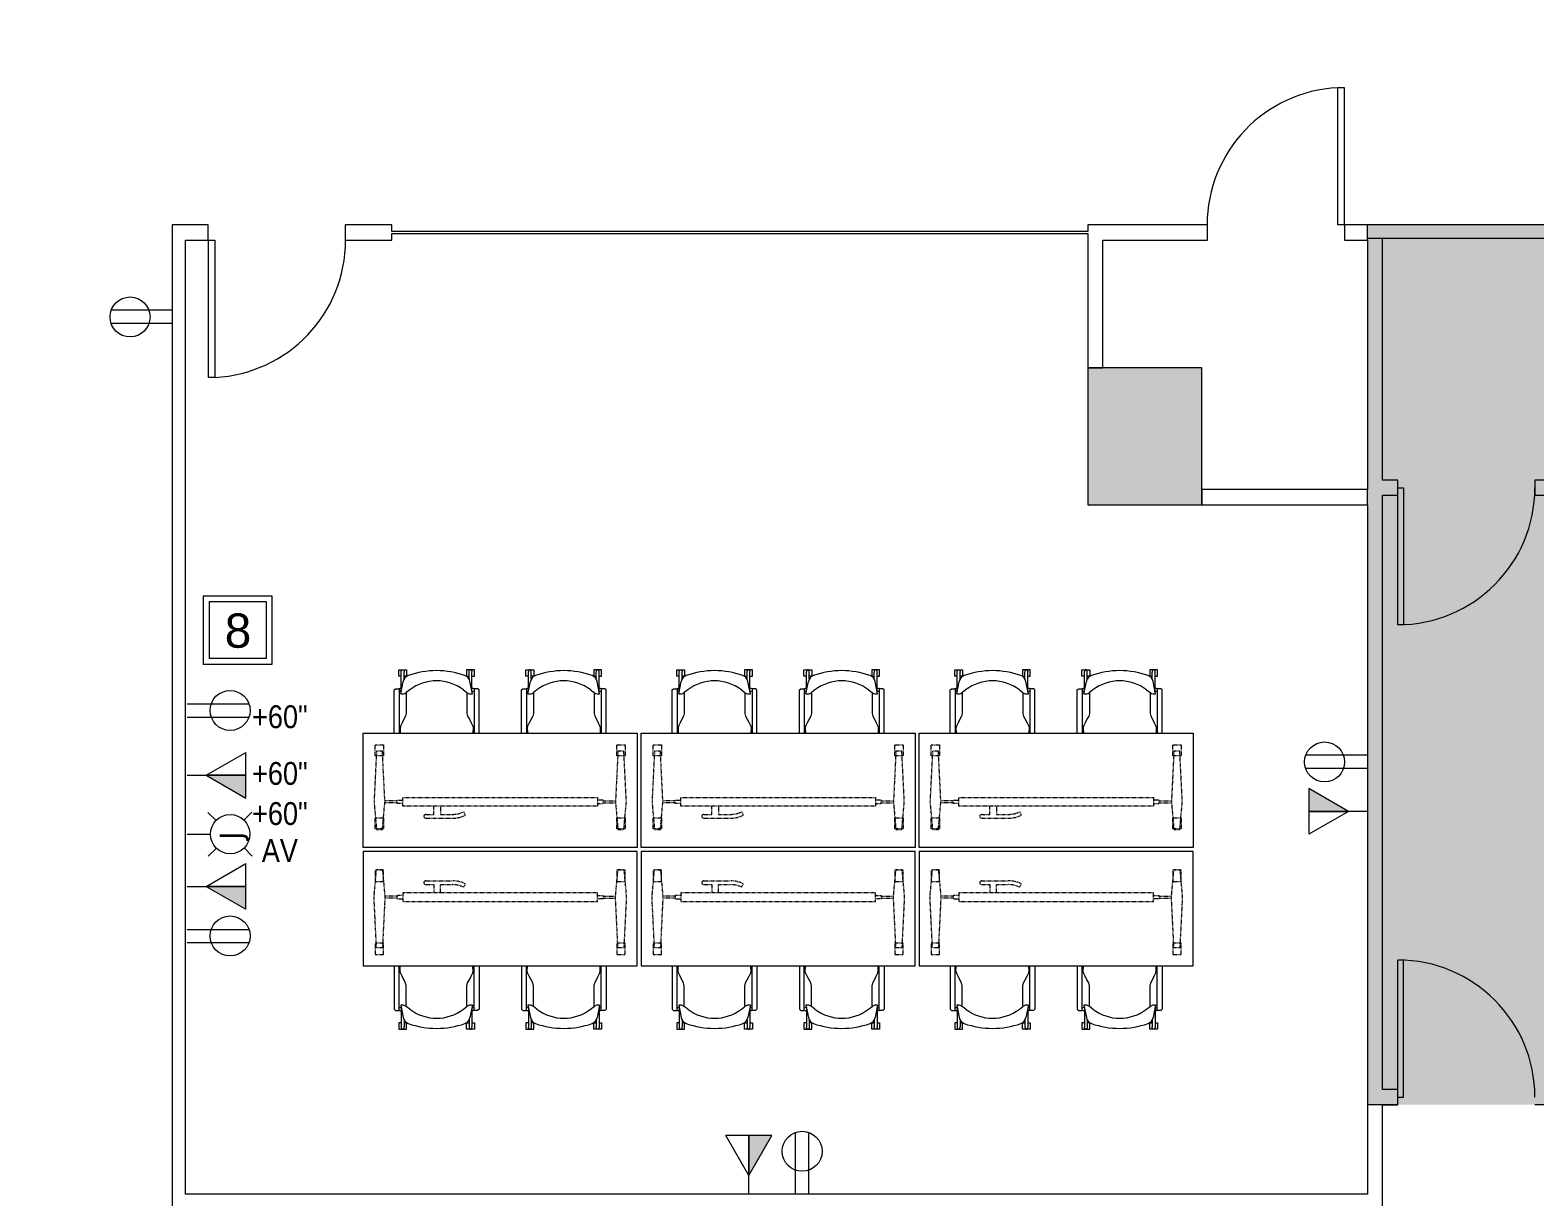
# Model space of a CAD drawing. Header units: inches. Extents: x 1 to 4591, y -953 to 1388.
# Drawn here: x 3594.1 to 3989.2, y -186.9 to 119.5 of the extents above; entities that cross this region are included whole.
import ezdxf

# ---------------------------------------------------------------- set-up
doc = ezdxf.new("R2010")
doc.units = ezdxf.units.IN
doc.header["$MEASUREMENT"] = 0
doc.linetypes.add('Dash', pattern=[0.25, 0.125, -0.125])
for name, color, linetype, lineweight in [('4th Floor Revit Background_dwg', 8, 'Continuous', 9), ('8309_BB$0$BB_COL_FILL', 7, 'Continuous', 9), ('8309_BB$0$BB_DOOR', 7, 'Continuous', 9), ('A-ANNO-NOTE', 131, 'Continuous', 20), ('A-DETL-GENF', 92, 'Continuous', 9), ('A-DOOR', 31, 'Continuous', 9), ('A-EXIST-CORE', 7, 'Continuous', 9), ('A-EXIST-WALL-INT', 7, 'Continuous', 9), ('A-WALL', 113, 'Continuous', 50), ('E-COMM-IDEN', 2, 'Continuous', 9), ('E-ELEC-FIXT-IDEN', 2, 'Continuous', 9), ('I-FURN', 30, 'Continuous', 9), ('I-FURN-HDLN', 30, 'Continuous', 9), ('I-WALL', 2, 'Continuous', 9)]:
    doc.layers.add(name, color=color, linetype=linetype, lineweight=lineweight)
doc.styles.add('Arial_1', font='arial.ttf', dxfattribs={"height": 9})
doc.styles.add('Arial_3', font='arial.ttf', dxfattribs={"width": 0.85, "height": 6})
doc.styles.add('Tahoma', font='tahoma.ttf', dxfattribs={"height": 6})

# ---------------------------------------------------------------- blocks, each defined once
blk = doc.blocks.new('Training Tables - 30x72-592698-4th Floor New Construction - Tel_Data_Elec Plan')
at = {"layer": 'I-FURN'}
for p, q in [((-36, 15), (-36, -15)), ((36, 15), (-36, 15)), ((36, -15), (36, 15)), ((-36, -15), (36, -15)), ((-27.85, -15), (-27.85, -26.41)), ((-26.54, -26.71), (-26.54, -15)), ((-26.3, -16.32), (-26.25, -15.29)), ((-26.25, -15.29), (-26.22, -15)), ((-7.15, -15.29), (-7.18, -15)), ((-7.1, -16.32), (-7.15, -15.29)), ((-6.87, -26.71), (-6.87, -15)), ((-5.56, -15), (-5.56, -26.41)), ((5.56, -15), (5.56, -26.41)), ((6.87, -26.71), (6.87, -15)), ((7.1, -16.32), (7.15, -15.29)), ((7.15, -15.29), (7.18, -15)), ((26.25, -15.29), (26.22, -15)), ((26.3, -16.32), (26.25, -15.29)), ((26.54, -26.71), (26.54, -15)), ((27.85, -15), (27.85, -26.41)), ((-26.21, -16.85), (-26.3, -16.32)), ((-25.75, -17.75), (-26.21, -16.85)), ((-25.31, -18.7), (-25.75, -17.75)), ((-24.86, -19.49), (-25.31, -18.7)), ((-24.67, -20.24), (-24.86, -19.49)), ((-8.73, -20.24), (-8.55, -19.49)), ((-8.55, -19.49), (-8.1, -18.7)), ((-8.1, -18.7), (-7.65, -17.75)), ((-7.65, -17.75), (-7.2, -16.85)), ((-7.2, -16.85), (-7.1, -16.32)), ((7.2, -16.85), (7.1, -16.32)), ((7.65, -17.75), (7.2, -16.85)), ((8.1, -18.7), (7.65, -17.75)), ((8.55, -19.49), (8.1, -18.7)), ((8.73, -20.24), (8.55, -19.49)), ((24.67, -20.24), (24.86, -19.49)), ((24.86, -19.49), (25.31, -18.7)), ((25.31, -18.7), (25.75, -17.75)), ((25.75, -17.75), (26.21, -16.85)), ((26.21, -16.85), (26.3, -16.32)), ((-24.67, -25.69), (-24.67, -20.24)), ((-8.73, -25.69), (-8.73, -20.24)), ((8.73, -25.69), (8.73, -20.24)), ((24.67, -25.69), (24.67, -20.24)), ((-27.85, -26.41), (-27.48, -26.71)), ((-27.48, -26.71), (-26.54, -26.71)), ((-26.12, -25.37), (-25.46, -28.6)), ((-25.98, -26.05), (-25.98, -31.1)), ((-23.76, -26.39), (-24.67, -25.69)), ((-9.64, -26.39), (-8.73, -25.69)), ((-7.28, -25.37), (-7.95, -28.6)), ((-7.42, -26.05), (-7.42, -31.1)), ((-5.93, -26.71), (-6.87, -26.71)), ((-5.56, -26.41), (-5.93, -26.71)), ((5.56, -26.41), (5.93, -26.71)), ((5.93, -26.71), (6.87, -26.71)), ((7.28, -25.37), (7.95, -28.6)), ((7.42, -26.05), (7.42, -31.1)), ((9.64, -26.39), (8.73, -25.69)), ((23.76, -26.39), (24.67, -25.69)), ((26.12, -25.37), (25.46, -28.6)), ((25.98, -26.05), (25.98, -31.1)), ((27.48, -26.71), (26.54, -26.71)), ((27.85, -26.41), (27.48, -26.71)), ((-26.63, -30), (-26.63, -31.69)), ((-25.98, -30), (-26.63, -30)), ((-25.98, -31.1), (-25.98, -31.19)), ((-25.98, -31.19), (-25.96, -31.3)), ((-25.96, -31.3), (-25.93, -31.4)), ((-25.93, -31.4), (-25.89, -31.49)), ((-25.89, -31.49), (-25.83, -31.57)), ((-25.83, -31.57), (-25.77, -31.63)), ((-25.44, -31.63), (-25.38, -31.57)), ((-25.38, -31.57), (-25.33, -31.49)), ((-25.33, -31.49), (-25.28, -31.4)), ((-25.28, -31.4), (-25.25, -31.3)), ((-25.25, -31.3), (-25.23, -31.19)), ((-25.23, -29.27), (-25.23, -31.08)), ((-24.58, -30), (-25.23, -30)), ((-25.23, -31.19), (-25.23, -31.08)), ((-24.58, -31.69), (-24.58, -30)), ((-8.82, -30), (-8.18, -30)), ((-8.82, -31.69), (-8.82, -30)), ((-8.18, -29.27), (-8.18, -31.08)), ((-8.18, -31.08), (-8.17, -31.19)), ((-8.17, -31.19), (-8.15, -31.3)), ((-8.15, -31.3), (-8.12, -31.4)), ((-8.12, -31.4), (-8.08, -31.49)), ((-8.08, -31.49), (-8.03, -31.57)), ((-8.03, -31.57), (-7.97, -31.63)), ((-7.63, -31.63), (-7.57, -31.57)), ((-7.57, -31.57), (-7.52, -31.49)), ((-7.52, -31.49), (-7.48, -31.4)), ((-7.48, -31.4), (-7.45, -31.3)), ((-7.45, -31.3), (-7.43, -31.19)), ((-7.43, -31.19), (-7.42, -31.1)), ((-7.42, -30), (-6.78, -30)), ((-6.78, -30), (-6.78, -31.69)), ((6.78, -30), (6.78, -31.69)), ((7.42, -30), (6.78, -30)), ((7.43, -31.19), (7.42, -31.1)), ((7.45, -31.3), (7.43, -31.19)), ((7.48, -31.4), (7.45, -31.3)), ((7.52, -31.49), (7.48, -31.4)), ((7.57, -31.57), (7.52, -31.49)), ((7.63, -31.63), (7.57, -31.57)), ((8.03, -31.57), (7.97, -31.63)), ((8.08, -31.49), (8.03, -31.57)), ((8.12, -31.4), (8.08, -31.49)), ((8.15, -31.3), (8.12, -31.4)), ((8.17, -31.19), (8.15, -31.3)), ((8.18, -31.08), (8.17, -31.19)), ((8.18, -29.27), (8.18, -31.08)), ((8.82, -30), (8.18, -30)), ((8.82, -31.69), (8.82, -30)), ((24.58, -30), (25.23, -30)), ((24.58, -31.69), (24.58, -30)), ((25.23, -29.27), (25.23, -31.08)), ((25.23, -31.19), (25.23, -31.08)), ((25.25, -31.3), (25.23, -31.19)), ((25.28, -31.4), (25.25, -31.3)), ((25.33, -31.49), (25.28, -31.4)), ((25.38, -31.57), (25.33, -31.49)), ((25.44, -31.63), (25.38, -31.57)), ((25.83, -31.57), (25.77, -31.63)), ((25.89, -31.49), (25.83, -31.57)), ((25.93, -31.4), (25.89, -31.49)), ((25.96, -31.3), (25.93, -31.4)), ((25.98, -31.19), (25.96, -31.3)), ((25.98, -30), (26.63, -30)), ((25.98, -31.1), (25.98, -31.19)), ((26.63, -30), (26.63, -31.69)), ((-26.63, -31.69), (-24.58, -31.69)), ((-25.77, -31.63), (-25.71, -31.67)), ((-25.71, -31.67), (-25.64, -31.69)), ((-25.64, -31.69), (-25.57, -31.69)), ((-25.57, -31.69), (-25.5, -31.67)), ((-25.5, -31.67), (-25.44, -31.63)), ((-6.78, -31.69), (-8.82, -31.69)), ((-7.97, -31.63), (-7.9, -31.67)), ((-7.9, -31.67), (-7.83, -31.69)), ((-7.83, -31.69), (-7.76, -31.69)), ((-7.76, -31.69), (-7.7, -31.67)), ((-7.7, -31.67), (-7.63, -31.63)), ((6.78, -31.69), (8.82, -31.69)), ((7.7, -31.67), (7.63, -31.63)), ((7.76, -31.69), (7.7, -31.67)), ((7.83, -31.69), (7.76, -31.69)), ((7.9, -31.67), (7.83, -31.69)), ((7.97, -31.63), (7.9, -31.67)), ((26.63, -31.69), (24.58, -31.69)), ((25.5, -31.67), (25.44, -31.63)), ((25.57, -31.69), (25.5, -31.67)), ((25.64, -31.69), (25.57, -31.69)), ((25.71, -31.67), (25.64, -31.69)), ((25.77, -31.63), (25.71, -31.67))]:
    blk.add_line(p, q, dxfattribs=at)
for centre, radius, start, end in [((-26.64, -25.1), 0.933, 276.1183, 310.6025), ((-26.76, -27.75), 1.05, 42.6215, 77.957), ((-25.73, -27.07), 1.74, 52.4563, 103.0064), ((-16.7, -17.2), 11.59, 232.4563, 307.5437), ((-7.67, -27.07), 1.74, 76.9936, 127.5437), ((-6.65, -27.75), 1.05, 102.043, 137.3785), ((-6.77, -25.1), 0.933, 229.3975, 263.8817), ((6.77, -25.1), 0.933, 276.1183, 310.6025), ((6.65, -27.75), 1.05, 42.6215, 77.957), ((7.67, -27.07), 1.74, 52.4563, 103.0064), ((16.7, -17.2), 11.59, 232.4563, 307.5437), ((25.73, -27.07), 1.74, 76.9936, 127.5437), ((26.76, -27.75), 1.05, 102.043, 137.3785), ((26.64, -25.1), 0.933, 229.3975, 263.8817), ((-23.48, -28.29), 2, 188.9172, 250.5327), ((-16.7, -9.11), 22.34, 250.5327, 289.4673), ((-9.92, -28.29), 2, 289.4673, 351.0828), ((9.92, -28.29), 2, 188.9172, 250.5327), ((16.7, -9.11), 22.34, 250.5327, 289.4673), ((23.48, -28.29), 2, 289.4673, 351.0828)]:
    blk.add_arc(centre, radius, start, end, dxfattribs=at)
at = {"layer": 'I-FURN-HDLN', "linetype": 'Dash'}
for p, q in [((-33.13, 3), (-32.47, 10.3)), ((-32.8, 10.12), (-32.8, 7.16)), ((-30.6, 10.12), (-32.8, 10.12)), ((-32.47, 10.3), (-30.93, 10.3)), ((-30.93, 10.3), (-30.27, 3)), ((-30.6, 7.16), (-30.6, 10.12)), ((30.27, 3), (30.93, 10.3)), ((32.8, 10.12), (30.6, 10.12)), ((30.6, 10.12), (30.6, 7.16)), ((30.93, 10.3), (32.47, 10.3)), ((32.47, 10.3), (33.13, 3)), ((32.8, 7.16), (32.8, 10.12)), ((-32.8, 7.16), (-30.6, 7.16)), ((-25.57, 4.11), (-25.57, 1.89)), ((25.58, 4.11), (-25.57, 4.11)), ((-19.56, 7.3), (-12.56, 7.3)), ((-19.56, 6.3), (-17.4, 6.3)), ((-17.4, 6.3), (-17.4, 4.11)), ((-15.64, 6.3), (-12.56, 6.3)), ((-15.64, 4.11), (-15.64, 6.3)), ((-9.57, 5.63), (-9.15, 6.54)), ((25.58, 1.89), (25.58, 4.11)), ((30.6, 7.16), (32.8, 7.16)), ((-32.47, -10.29), (-33.13, 3)), ((-30.27, 3), (-30.93, -10.29)), ((-27.07, 3.25), (-30.29, 3.25)), ((-27.07, 2.75), (-30.28, 2.75)), ((-27.07, 3.43), (-27.07, 2.57)), ((-25.57, 3.43), (-27.07, 3.43)), ((-27.07, 2.57), (-25.57, 2.57)), ((-25.57, 1.89), (25.58, 1.89)), ((25.58, 3.43), (27.08, 3.43)), ((27.08, 2.57), (25.58, 2.57)), ((27.08, 3.43), (27.08, 2.57)), ((27.08, 3.25), (30.29, 3.25)), ((27.08, 2.75), (30.28, 2.75)), ((30.93, -10.29), (30.27, 3)), ((33.13, 3), (32.47, -10.29)), ((-32.8, -9.05), (-32.8, -12.01)), ((-30.6, -9.05), (-32.8, -9.05)), ((-30.93, -10.29), (-32.47, -10.29)), ((-30.6, -12.01), (-30.6, -9.05)), ((32.8, -9.05), (30.6, -9.05)), ((30.6, -9.05), (30.6, -12.01)), ((32.47, -10.29), (30.93, -10.29)), ((32.8, -12.01), (32.8, -9.05)), ((-32.8, -12.01), (-30.6, -12.01)), ((30.6, -12.01), (32.8, -12.01))]:
    blk.add_line(p, q, dxfattribs=at)
for centre, radius, start, end in [((-19.56, 6.8), 0.5, 90, 270), ((-12.56, -0.7), 8, 64.7939, 90), ((-12.56, -0.7), 7, 64.7589, 90)]:
    blk.add_arc(centre, radius, start, end, dxfattribs=at)
blk = doc.blocks.new('Training Tables - 30x72-1695247-4th Floor New Construction - Tel_Data_Elec Plan')
at = {"layer": 'I-FURN'}
for p, q in [((-26.63, 31.69), (-24.58, 31.69)), ((-26.63, 30), (-26.63, 31.69)), ((-25.83, 31.57), (-25.77, 31.63)), ((-25.77, 31.63), (-25.71, 31.67)), ((-25.71, 31.67), (-25.64, 31.69)), ((-25.64, 31.69), (-25.57, 31.69)), ((-25.57, 31.69), (-25.5, 31.67)), ((-25.5, 31.67), (-25.44, 31.63)), ((-25.44, 31.63), (-25.38, 31.57)), ((-24.58, 31.69), (-24.58, 30)), ((-8.82, 31.69), (-8.82, 30)), ((-6.78, 31.69), (-8.82, 31.69)), ((-8.03, 31.57), (-7.97, 31.63)), ((-7.97, 31.63), (-7.9, 31.67)), ((-7.9, 31.67), (-7.83, 31.69)), ((-7.83, 31.69), (-7.76, 31.69)), ((-7.76, 31.69), (-7.7, 31.67)), ((-7.7, 31.67), (-7.63, 31.63)), ((-7.63, 31.63), (-7.57, 31.57)), ((-6.78, 30), (-6.78, 31.69)), ((6.78, 31.69), (8.82, 31.69)), ((6.78, 30), (6.78, 31.69)), ((7.63, 31.63), (7.57, 31.57)), ((7.7, 31.67), (7.63, 31.63)), ((7.76, 31.69), (7.7, 31.67)), ((7.83, 31.69), (7.76, 31.69)), ((7.9, 31.67), (7.83, 31.69)), ((7.97, 31.63), (7.9, 31.67)), ((8.03, 31.57), (7.97, 31.63)), ((8.82, 31.69), (8.82, 30)), ((24.58, 31.69), (24.58, 30)), ((26.63, 31.69), (24.58, 31.69)), ((25.44, 31.63), (25.38, 31.57)), ((25.5, 31.67), (25.44, 31.63)), ((25.57, 31.69), (25.5, 31.67)), ((25.64, 31.69), (25.57, 31.69)), ((25.71, 31.67), (25.64, 31.69)), ((25.77, 31.63), (25.71, 31.67)), ((25.83, 31.57), (25.77, 31.63)), ((26.63, 30), (26.63, 31.69)), ((-25.98, 30), (-26.63, 30)), ((-26.12, 25.37), (-25.46, 28.6)), ((-25.98, 31.19), (-25.96, 31.3)), ((-25.98, 31.1), (-25.98, 31.19)), ((-25.98, 26.05), (-25.98, 31.1)), ((-25.96, 31.3), (-25.93, 31.4)), ((-25.93, 31.4), (-25.89, 31.49)), ((-25.89, 31.49), (-25.83, 31.57)), ((-25.38, 31.57), (-25.33, 31.49)), ((-25.33, 31.49), (-25.28, 31.4)), ((-25.28, 31.4), (-25.25, 31.3)), ((-25.25, 31.3), (-25.23, 31.19)), ((-25.23, 31.19), (-25.23, 31.08)), ((-25.23, 29.27), (-25.23, 31.08)), ((-24.58, 30), (-25.23, 30)), ((-8.82, 30), (-8.18, 30)), ((-8.18, 31.08), (-8.17, 31.19)), ((-8.18, 29.27), (-8.18, 31.08)), ((-8.17, 31.19), (-8.15, 31.3)), ((-8.15, 31.3), (-8.12, 31.4)), ((-8.12, 31.4), (-8.08, 31.49)), ((-8.08, 31.49), (-8.03, 31.57)), ((-7.28, 25.37), (-7.95, 28.6)), ((-7.57, 31.57), (-7.52, 31.49)), ((-7.52, 31.49), (-7.48, 31.4)), ((-7.48, 31.4), (-7.45, 31.3)), ((-7.45, 31.3), (-7.43, 31.19)), ((-7.43, 31.19), (-7.42, 31.1)), ((-7.42, 26.05), (-7.42, 31.1)), ((-7.42, 30), (-6.78, 30)), ((7.42, 30), (6.78, 30)), ((7.28, 25.37), (7.95, 28.6)), ((7.43, 31.19), (7.42, 31.1)), ((7.42, 26.05), (7.42, 31.1)), ((7.45, 31.3), (7.43, 31.19)), ((7.48, 31.4), (7.45, 31.3)), ((7.52, 31.49), (7.48, 31.4)), ((7.57, 31.57), (7.52, 31.49)), ((8.08, 31.49), (8.03, 31.57)), ((8.12, 31.4), (8.08, 31.49)), ((8.15, 31.3), (8.12, 31.4)), ((8.17, 31.19), (8.15, 31.3)), ((8.18, 31.08), (8.17, 31.19)), ((8.18, 29.27), (8.18, 31.08)), ((8.82, 30), (8.18, 30)), ((24.58, 30), (25.23, 30)), ((25.25, 31.3), (25.23, 31.19)), ((25.23, 31.19), (25.23, 31.08)), ((25.23, 29.27), (25.23, 31.08)), ((25.28, 31.4), (25.25, 31.3)), ((25.33, 31.49), (25.28, 31.4)), ((25.38, 31.57), (25.33, 31.49)), ((26.12, 25.37), (25.46, 28.6)), ((25.89, 31.49), (25.83, 31.57)), ((25.93, 31.4), (25.89, 31.49)), ((25.96, 31.3), (25.93, 31.4)), ((25.98, 31.19), (25.96, 31.3)), ((25.98, 31.1), (25.98, 31.19)), ((25.98, 26.05), (25.98, 31.1)), ((25.98, 30), (26.63, 30)), ((-27.85, 26.41), (-27.48, 26.71)), ((-27.85, 15), (-27.85, 26.41)), ((-27.48, 26.71), (-26.54, 26.71)), ((-26.54, 26.71), (-26.54, 15)), ((-23.76, 26.39), (-24.67, 25.69)), ((-24.67, 25.69), (-24.67, 20.24)), ((-9.64, 26.39), (-8.73, 25.69)), ((-8.73, 25.69), (-8.73, 20.24)), ((-6.87, 26.71), (-6.87, 15)), ((-5.93, 26.71), (-6.87, 26.71)), ((-5.56, 26.41), (-5.93, 26.71)), ((-5.56, 15), (-5.56, 26.41)), ((5.56, 26.41), (5.93, 26.71)), ((5.56, 15), (5.56, 26.41)), ((5.93, 26.71), (6.87, 26.71)), ((6.87, 26.71), (6.87, 15)), ((9.64, 26.39), (8.73, 25.69)), ((8.73, 25.69), (8.73, 20.24)), ((23.76, 26.39), (24.67, 25.69)), ((24.67, 25.69), (24.67, 20.24)), ((26.54, 26.71), (26.54, 15)), ((27.48, 26.71), (26.54, 26.71)), ((27.85, 26.41), (27.48, 26.71)), ((27.85, 15), (27.85, 26.41)), ((-24.67, 20.24), (-24.86, 19.49)), ((-8.73, 20.24), (-8.55, 19.49)), ((8.73, 20.24), (8.55, 19.49)), ((24.67, 20.24), (24.86, 19.49)), ((-26.21, 16.85), (-26.3, 16.32)), ((-26.3, 16.32), (-26.25, 15.29)), ((-25.75, 17.75), (-26.21, 16.85)), ((-25.31, 18.7), (-25.75, 17.75)), ((-24.86, 19.49), (-25.31, 18.7)), ((-8.55, 19.49), (-8.1, 18.7)), ((-8.1, 18.7), (-7.65, 17.75)), ((-7.65, 17.75), (-7.2, 16.85)), ((-7.2, 16.85), (-7.1, 16.32)), ((-7.1, 16.32), (-7.15, 15.29)), ((7.2, 16.85), (7.1, 16.32)), ((7.1, 16.32), (7.15, 15.29)), ((7.65, 17.75), (7.2, 16.85)), ((8.1, 18.7), (7.65, 17.75)), ((8.55, 19.49), (8.1, 18.7)), ((24.86, 19.49), (25.31, 18.7)), ((25.31, 18.7), (25.75, 17.75)), ((25.75, 17.75), (26.21, 16.85)), ((26.21, 16.85), (26.3, 16.32)), ((26.3, 16.32), (26.25, 15.29)), ((-36, -15), (-36, 15)), ((-36, 15), (36, 15)), ((-26.25, 15.29), (-26.22, 15)), ((-7.15, 15.29), (-7.18, 15)), ((7.15, 15.29), (7.18, 15)), ((26.25, 15.29), (26.22, 15)), ((36, 15), (36, -15)), ((36, -15), (-36, -15))]:
    blk.add_line(p, q, dxfattribs=at)
for centre, radius, start, end in [((-23.48, 28.29), 2, 109.4673, 171.0828), ((-16.7, 9.11), 22.34, 70.5327, 109.4673), ((-16.7, 17.2), 11.59, 52.4563, 127.5437), ((-9.92, 28.29), 2, 8.9172, 70.5327), ((9.92, 28.29), 2, 109.4673, 171.0828), ((16.7, 9.11), 22.34, 70.5327, 109.4673), ((16.7, 17.2), 11.59, 52.4563, 127.5437), ((23.48, 28.29), 2, 8.9172, 70.5327), ((-26.76, 27.75), 1.05, 282.043, 317.3785), ((-26.64, 25.1), 0.933, 49.3975, 83.8817), ((-25.73, 27.07), 1.74, 256.9936, 307.5437), ((-7.67, 27.07), 1.74, 232.4563, 283.0064), ((-6.65, 27.75), 1.05, 222.6215, 257.957), ((-6.77, 25.1), 0.933, 96.1183, 130.6025), ((6.65, 27.75), 1.05, 282.043, 317.3785), ((6.77, 25.1), 0.933, 49.3975, 83.8817), ((7.67, 27.07), 1.74, 256.9936, 307.5437), ((25.73, 27.07), 1.74, 232.4563, 283.0064), ((26.76, 27.75), 1.05, 222.6215, 257.957), ((26.64, 25.1), 0.933, 96.1183, 130.6025)]:
    blk.add_arc(centre, radius, start, end, dxfattribs=at)
at = {"layer": 'I-FURN-HDLN', "linetype": 'Dash'}
for p, q in [((-32.8, 9.05), (-32.8, 12.01)), ((-32.8, 12.01), (-30.6, 12.01)), ((-30.6, 12.01), (-30.6, 9.05)), ((30.6, 12.01), (32.8, 12.01)), ((30.6, 9.05), (30.6, 12.01)), ((32.8, 12.01), (32.8, 9.05)), ((-32.47, 10.29), (-33.13, -3)), ((-30.6, 9.05), (-32.8, 9.05)), ((-30.93, 10.29), (-32.47, 10.29)), ((-30.27, -3), (-30.93, 10.29)), ((30.93, 10.29), (30.27, -3)), ((32.8, 9.05), (30.6, 9.05)), ((32.47, 10.29), (30.93, 10.29)), ((33.13, -3), (32.47, 10.29)), ((-33.13, -3), (-32.47, -10.3)), ((-30.93, -10.3), (-30.27, -3)), ((-27.07, -3.25), (-30.29, -3.25)), ((-27.07, -2.75), (-30.28, -2.75)), ((-27.07, -2.57), (-25.57, -2.57)), ((-27.07, -3.43), (-27.07, -2.57)), ((-25.57, -3.43), (-27.07, -3.43)), ((-25.57, -4.11), (-25.57, -1.89)), ((-25.57, -1.89), (25.58, -1.89)), ((25.58, -1.89), (25.58, -4.11)), ((27.08, -2.57), (25.58, -2.57)), ((25.58, -3.43), (27.08, -3.43)), ((27.08, -3.43), (27.08, -2.57)), ((27.08, -2.75), (30.28, -2.75)), ((27.08, -3.25), (30.29, -3.25)), ((30.27, -3), (30.93, -10.3)), ((32.47, -10.3), (33.13, -3)), ((-32.8, -10.12), (-32.8, -7.16)), ((-32.8, -7.16), (-30.6, -7.16)), ((-30.6, -7.16), (-30.6, -10.12)), ((25.58, -4.11), (-25.57, -4.11)), ((-19.56, -6.3), (-17.4, -6.3)), ((-19.56, -7.3), (-12.56, -7.3)), ((-17.4, -6.3), (-17.4, -4.11)), ((-15.64, -4.11), (-15.64, -6.3)), ((-15.64, -6.3), (-12.56, -6.3)), ((-9.57, -5.63), (-9.15, -6.54)), ((30.6, -7.16), (32.8, -7.16)), ((30.6, -10.12), (30.6, -7.16)), ((32.8, -7.16), (32.8, -10.12)), ((-30.6, -10.12), (-32.8, -10.12)), ((-32.47, -10.3), (-30.93, -10.3)), ((32.8, -10.12), (30.6, -10.12)), ((30.93, -10.3), (32.47, -10.3))]:
    blk.add_line(p, q, dxfattribs=at)
for centre, radius, start, end in [((-19.56, -6.8), 0.5, 90, 270), ((-12.56, 0.7), 7, 270, 295.2411), ((-12.56, 0.7), 8, 270, 295.2061)]:
    blk.add_arc(centre, radius, start, end, dxfattribs=at)
blk = doc.blocks.new('Single-Flush - 36_ x 96_-1532445-4th Floor New Construction - Tel_Data_Elec Plan')
at = {"layer": 'A-DOOR', "color": 250, "lineweight": 20}
for p, q in [((16.25, 2), (16.25, 38.02)), ((18, 38.02), (16.25, 38.02)), ((18, 2), (18, 38.02)), ((18, 2), (16.25, 2))]:
    blk.add_line(p, q, dxfattribs=at)
at = {"layer": 'A-DOOR'}
blk.add_arc((18, 2), 36.07, 92.7812, 180, dxfattribs=at)
blk = doc.blocks.new('4th Floor Revit Background_dwg-1506688-4th Floor New Construction - Tel_Data_Elec Plan')
at = {"layer": '8309_BB$0$BB_COL_FILL'}
blk.add_hatch(color=256, dxfattribs=at).paths.add_polyline_path([(2354.34, 835.78), (2354.34, 871.78), (2324.34, 871.78), (2324.34, 835.78)], flags=0)
for p, q in [((2354.34, 871.78), (2324.34, 871.78)), ((2324.34, 871.78), (2324.34, 835.78)), ((2354.34, 835.78), (2354.34, 871.78)), ((2324.34, 835.78), (2354.34, 835.78))]:
    blk.add_line(p, q, dxfattribs=at)
at = {"layer": '8309_BB$0$BB_DOOR'}
blk.add_line((2407.26, 804.3), (2405.76, 804.3), dxfattribs=at)
at = {"layer": 'A-EXIST-CORE'}
blk.add_line((2397.76, 905.3), (2397.76, 839.78), dxfattribs=at)
at = {"layer": 'A-EXIST-CORE', "flags": 128}
for points in [[(2666.25, 679.87), (2664.58, 679.87), (2664.58, 716.3), (2666.25, 716.3), (2666.25, 678.3), (2683.76, 678.3), (2683.76, 909.3), (2397.76, 909.3)], [(2397.76, 905.8), (2501.76, 905.8), (2501.76, 842.3), (2441.76, 842.3), (2441.76, 838.3), (2573.26, 838.3)], [(2405.76, 804.3), (2405.76, 842.3), (2401.76, 842.3), (2401.76, 905.8)], [(2405.76, 682.27), (2401.76, 682.27), (2401.76, 838.3), (2405.76, 838.3)], [(2405.76, 840.3), (2407.26, 840.3), (2407.26, 804.3)], [(2397.76, 835.78), (2397.76, 678.3), (2405.76, 678.3)], [(2401.76, 678.27), (2405.76, 678.27), (2405.76, 716.27)], [(2405.76, 680.27), (2407.26, 680.27), (2407.26, 716.27)], [(2441.76, 678.3), (2630.25, 678.3), (2630.25, 682.3)]]:
    blk.add_lwpolyline(points, dxfattribs=at)
at = {"layer": 'A-EXIST-CORE'}
for centre, start, end in [((2405.76, 840.3), 270, 0), ((2405.76, 680.27), 0, 90)]:
    blk.add_arc(centre, 36, start, end, dxfattribs=at)
at = {"layer": 'A-EXIST-WALL-INT'}
for p, q in [((2324.34, 871.78), (2324.34, 835.78)), ((2324.34, 835.78), (2354.34, 835.78))]:
    blk.add_line(p, q, dxfattribs=at)
at = {"layer": 'A-EXIST-WALL-INT', "flags": 128}
blk.add_lwpolyline([(2354.34, 839.78), (2354.34, 871.78), (2328.34, 871.78)], dxfattribs=at)
blk = doc.blocks.new('FORM Equipment_Fixture Tag - Square-214315-4th Floor New Construction - Tel_Data_Elec Plan')
at = {"layer": 'A-ANNO-NOTE'}
for p, q in [((-0.09375, 0.09375), (0.09375, 0.09375)), ((-0.09375, 0.09375), (0.09375, 0.09375)), ((-0.09375, 0.09375), (0.09375, 0.09375)), ((-0.09375, 0.09375), (-0.09375, -0.09375)), ((0.09375, 0.09375), (0.09375, -0.09375)), ((-0.078125, 0.078125), (-0.078125, -0.078125)), ((-0.078125, 0.078125), (0.078125, 0.078125)), ((0.078125, 0.078125), (0.078125, -0.078125)), ((0.078125, -0.078125), (-0.078125, -0.078125)), ((0.09375, -0.09375), (-0.09375, -0.09375))]:
    blk.add_line(p, q, dxfattribs=at)

msp = doc.modelspace()

# ---------------------------------------------------------------- hatches: boundary and pattern name
at = {"layer": 'A-ANNO-NOTE', "lineweight": 9}
for points in [[(3650.72, -82.2), (3650.72, -76.2), (3640.26, -76.2)], [(3940.32, -85.71), (3929.86, -79.71), (3929.86, -85.71)], [(3650.72, -111.41), (3650.72, -105.41), (3640.26, -105.41)], [(3782.81, -181.29), (3788.81, -170.83), (3782.81, -170.83)]]:
    msp.add_hatch(color=256, dxfattribs=at).paths.add_polyline_path(points, flags=0)
at = {"layer": 'A-DETL-GENF'}
h = msp.add_hatch(color=9, dxfattribs=at)
h.paths.add_polyline_path([(3097.3, -162.72), (3245.2, -162.72), (3245.2, -147.94), (3456.83, -147.94), (3456.83, -162.72), (3571.34, -162.72), (3571.34, 64.4), (3097.3, 64.4), (3097.3, 24.53), (3106.79, 24.53), (3106.79, -19.47), (3097.3, -19.47), (3097.3, -77.47), (3106.79, -77.47), (3106.79, -121.47), (3097.3, -121.47), (3097.3, -158.22)], flags=0)
h.paths.add_polyline_path([(4231.23, -162.72), (4231.23, 68.31), (3945.23, 68.31), (3945.23, -162.72), (4221.97, -162.72)], flags=0)
h.paths.add_polyline_path([(2867.81, -160.85), (2965.29, -160.85), (2965.29, -120.86), (2955.79, -120.86), (2955.79, -76.86), (2965.79, -76.86), (2965.79, -18.86), (2955.79, -18.86), (2955.79, 25.14), (2965.29, 25.14), (2965.29, 62.36), (2881.54, 62.36), (2799.66, 144.24), (2742.19, 144.24), (2742.19, 18.14), (2705.21, 18.14), (2705.21, -160.85), (2863.81, -160.85)], flags=0)
h.paths.add_polyline_path([(2221.81, 330.78), (2221.81, 334.78), (2380.8, 334.78), (2494.98, 448.96), (2385.16, 558.75), (2314.52, 558.75), (2314.52, 773.5), (2198.58, 773.5), (2198.58, 330.78)], flags=0)

# ---------------------------------------------------------------- linework, layer by layer
at = {"layer": 'A-ANNO-NOTE'}
for p, q in [((3631.55, 45.88), (3615.36, 45.88)), ((3631.55, 42.4), (3615.36, 42.4)), ((3635.34, -57.44), (3651.54, -57.44)), ((3635.34, -60.93), (3651.54, -60.93)), ((3640.26, -76.2), (3650.72, -70.2)), ((3650.72, -82.2), (3650.72, -70.2)), ((3945.23, -70.97), (3929.04, -70.97)), ((3945.23, -74.45), (3929.04, -74.45)), ((3635.34, -76.2), (3650.72, -76.2)), ((3650.72, -76.2), (3640.26, -76.2)), ((3640.26, -76.2), (3650.72, -82.2)), ((3640.26, -76.2), (3650.72, -82.2)), ((3650.72, -82.2), (3650.72, -76.2)), ((3929.86, -79.71), (3929.86, -85.71)), ((3940.32, -85.71), (3929.86, -79.71)), ((3929.86, -79.71), (3929.86, -91.71)), ((3940.32, -85.71), (3929.86, -79.71)), ((3642.91, -88.07), (3640.78, -85.95)), ((3650.2, -88.01), (3652.32, -85.88)), ((3929.86, -85.71), (3940.32, -85.71)), ((3945.23, -85.71), (3929.86, -85.71)), ((3940.32, -85.71), (3929.86, -91.71)), ((3635.34, -91.69), (3641.43, -91.69)), ((3642.97, -95.36), (3640.85, -97.49)), ((3650.26, -95.3), (3652.39, -97.42)), ((3640.26, -105.41), (3650.72, -99.41)), ((3650.72, -111.41), (3650.72, -99.41)), ((3635.34, -105.41), (3650.72, -105.41)), ((3650.72, -105.41), (3640.26, -105.41)), ((3640.26, -105.41), (3650.72, -111.41)), ((3640.26, -105.41), (3650.72, -111.41)), ((3650.72, -111.41), (3650.72, -105.41)), ((3635.34, -116.67), (3651.54, -116.67)), ((3635.34, -120.15), (3651.54, -120.15)), ((3782.81, -181.29), (3776.81, -170.83)), ((3788.81, -170.83), (3776.81, -170.83)), ((3788.81, -170.83), (3782.81, -170.83)), ((3782.81, -170.83), (3782.81, -181.29)), ((3782.81, -181.29), (3788.81, -170.83)), ((3782.81, -186.21), (3782.81, -170.83)), ((3782.81, -181.29), (3788.81, -170.83)), ((3795.07, -186.21), (3795.07, -170.01)), ((3798.56, -186.21), (3798.56, -170.01))]:
    msp.add_line(p, q, dxfattribs=at)
for centre, radius in [((3620.31, 44.14), 5.25), ((3646.59, -59.19), 5.25), ((3933.99, -72.71), 5.25), ((3646.59, -91.69), 5.16), ((3646.59, -118.41), 5.25), ((3796.81, -174.96), 5.25)]:
    msp.add_circle(centre, radius, dxfattribs=at)
at = {"layer": 'A-WALL', "color": 250, "lineweight": 20}
for p, q in [((3640.84, 68.31), (3631.34, 68.31)), ((3631.34, 68.31), (3631.34, 64.31)), ((3640.84, 64.31), (3640.84, 68.31)), ((3689.09, 68.31), (3676.84, 68.31)), ((3676.84, 68.31), (3676.84, 64.31)), ((3689.09, 66.56), (3689.09, 68.31)), ((3903.23, 68.31), (3871.81, 68.31)), ((3871.81, 68.31), (3871.81, 66.56)), ((3903.23, 64.31), (3903.23, 68.31)), ((3945.23, 68.31), (3939.23, 68.31)), ((3939.23, 68.31), (3939.23, 64.31)), ((3945.23, 64.31), (3945.23, 68.31)), ((3634.84, 64.31), (3640.84, 64.31)), ((3676.84, 64.31), (3689.09, 64.31)), ((3689.09, 64.31), (3689.09, 66.06)), ((3871.81, 66.06), (3871.81, 30.79)), ((3875.81, 64.31), (3903.23, 64.31)), ((3875.81, 30.79), (3875.81, 64.31)), ((3939.23, 64.31), (3945.23, 64.31)), ((3871.81, 30.79), (3875.81, 30.79)), ((3945.23, -1.21), (3901.81, -1.21)), ((3901.81, -1.21), (3901.81, -5.21)), ((3945.23, -5.21), (3945.23, -1.21)), ((3901.81, -5.21), (3945.23, -5.21)), ((3945.23, -162.72), (3945.23, -186.21)), ((3949.23, -162.72), (3945.23, -162.72)), ((3949.23, -190.21), (3949.23, -162.72)), ((3945.23, -186.21), (3634.84, -186.21))]:
    msp.add_line(p, q, dxfattribs=at)
at = {"layer": 'I-WALL', "color": 250, "lineweight": 20}
for p, q in [((3631.34, 64.31), (3631.34, -341.21)), ((3634.84, -186.21), (3634.84, 64.31)), ((3871.81, 66.56), (3689.09, 66.56)), ((3689.09, 66.06), (3871.81, 66.06))]:
    msp.add_line(p, q, dxfattribs=at)

# ---------------------------------------------------------------- block references
at = {"layer": '4th Floor Revit Background_dwg', "color": 7}
msp.add_blockref('4th Floor Revit Background_dwg-1506688-4th Floor New Construction - Tel_Data_Elec Plan', (1547.47, -840.99), dxfattribs=at)
at = {"layer": 'A-ANNO-NOTE', "xscale": 96, "yscale": 96, "zscale": 96}
msp.add_blockref('FORM Equipment_Fixture Tag - Square-214315-4th Floor New Construction - Tel_Data_Elec Plan', (3648.55, -38.08), dxfattribs=at)
at = {"layer": 'A-DOOR', "lineweight": 13}
msp.add_blockref('Single-Flush - 36_ x 96_-1532445-4th Floor New Construction - Tel_Data_Elec Plan', (3921.23, 66.31), dxfattribs=at)
at = {"layer": 'A-DOOR', "lineweight": 13, "rotation": 180}
msp.add_blockref('Single-Flush - 36_ x 96_-1532445-4th Floor New Construction - Tel_Data_Elec Plan', (3658.84, 66.31), dxfattribs=at)
at = {"layer": 'I-FURN'}
for name, p in [('Training Tables - 30x72-1695247-4th Floor New Construction - Tel_Data_Elec Plan', (3717.51, -80.19)), ('Training Tables - 30x72-1695247-4th Floor New Construction - Tel_Data_Elec Plan', (3790.51, -80.19)), ('Training Tables - 30x72-1695247-4th Floor New Construction - Tel_Data_Elec Plan', (3863.51, -80.19)), ('Training Tables - 30x72-592698-4th Floor New Construction - Tel_Data_Elec Plan', (3717.51, -111.23)), ('Training Tables - 30x72-592698-4th Floor New Construction - Tel_Data_Elec Plan', (3790.51, -111.23)), ('Training Tables - 30x72-592698-4th Floor New Construction - Tel_Data_Elec Plan', (3863.51, -111.23))]:
    msp.add_blockref(name, p, dxfattribs=at)

# ---------------------------------------------------------------- texts
at = {"layer": 'A-ANNO-NOTE', "lineweight": 9, "insert": (3648.66, -33.72), "char_height": 9, "width": 8.3742, "attachment_point": 2, "line_spacing_factor": 0.941778, "style": 'Arial_1'}
msp.add_mtext('8', dxfattribs=at)
at = {"layer": 'A-ANNO-NOTE', "lineweight": 9, "insert": (3643.86, -93.12), "char_height": 6, "width": 4.1208, "attachment_point": 1, "rotation": 90, "style": 'Tahoma'}
msp.add_mtext('J', dxfattribs=at)
at = {"layer": 'E-COMM-IDEN', "insert": (3659.65, -83.26), "char_height": 6, "width": 17.336, "attachment_point": 2, "line_spacing_factor": 0.941778, "style": 'Arial_3'}
msp.add_mtext('+60"', dxfattribs=at)
at = {"layer": 'E-ELEC-FIXT-IDEN', "char_height": 6, "attachment_point": 2, "line_spacing_factor": 0.941778, "style": 'Arial_3'}
for s, insert, width in [('+60"', (3659.65, -57.84), 17.336), ('+60"', (3659.65, -72.73), 17.336), ('AV', (3659.65, -92.96), 11.3125)]:
    msp.add_mtext(s, dxfattribs=dict(at, insert=insert, width=width))

doc.saveas('drawing.dxf')
